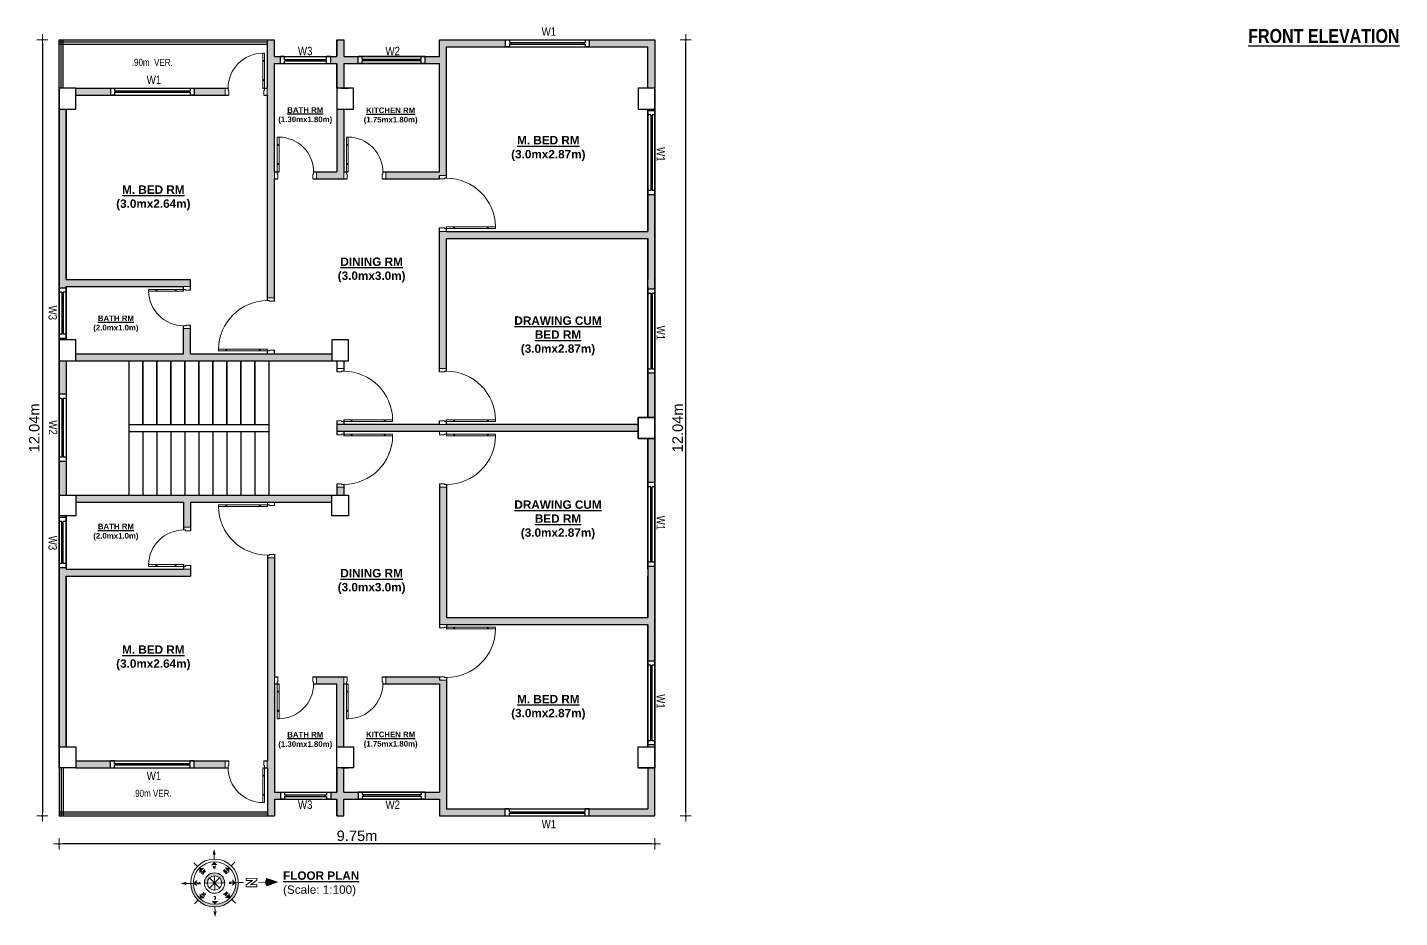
# Model space of a CAD drawing. Header units: inches. Extents: x -4010 to 65129, y -40138 to -1318.
# Drawn here: x 38217 to 39198, y -38390 to -37754 of the extents above; entities that cross this region are included whole.
import ezdxf
from ezdxf.enums import TextEntityAlignment as Align

# ---------------------------------------------------------------- set-up
doc = ezdxf.new("R2010")
doc.units = ezdxf.units.IN
doc.header["$MEASUREMENT"] = 0
doc.header["$PDMODE"] = 99
for name, color, linetype, lineweight in [('1-FOUNDATION DIM', 31, 'Continuous', 5), ('Colour 09', 210, 'Continuous', 9), ('DIM', 7, 'Continuous', 15), ('door', 132, 'Continuous', 15), ('Slab Line', 5, 'Continuous', 30)]:
    doc.layers.add(name, color=color, linetype=linetype, lineweight=lineweight)
for name, color, linetype in [('Brick wall', 3, 'Continuous'), ('RCC', 6, 'Continuous'), ('Rod', 1, 'Continuous'), ('TEX', 7, 'Continuous'), ('WINDOOR', 7, 'Continuous')]:
    doc.layers.add(name, color=color, linetype=linetype)
doc.styles.add('ARIAL', font='arial.ttf')
doc.styles.add('ROMANS', font='romans')
doc.styles.get("Standard").update_dxf_attribs({"font": 'ARIALN.TTF'})
doc.styles.add('SW', font='swisscl.ttf')
doc.dimstyles.new('3-8', dxfattribs={"dimscale": 1.25, "dimtxt": 6, "dimasz": 2, "dimexe": 0.18, "dimexo": 6, "dimgap": 0, "dimtad": 0, "dimdec": 0, "dimzin": 3, "dimdsep": 46, "dimlunit": 3, "dimtxsty": 'ARIAL', "dimblk": 'DD', "dimcen": 1, "dimse1": 1, "dimse2": 1, "dimclrd": 256, "dimclrt": 256, "dimadec": 0, "dimazin": 0, "dimtfac": 0.5, "dimtdec": 0, "dimtmove": 2, "dimatfit": 0, "dimfxl": 0.18, "dimtvp": 0.75, "dimfrac": 1, "dimtolj": 1, "dimtzin": 0, "dimarcsym": 0})

# ---------------------------------------------------------------- blocks, each defined once
blk = doc.blocks.new('A$C779854B7')
at = {"layer": 'RCC'}
for p, q in [((0, 15), (12, 15)), ((0, 0), (0, 15)), ((12, 15), (12, 0)), ((12, 0), (0, 0))]:
    blk.add_line(p, q, dxfattribs=at)
blk = doc.blocks.new("Windoo 4'")
at = {"layer": 'WINDOOR'}
for p, q in [((24, 5), (-24, 5)), ((-24, 5), (-24, 0)), ((24, 0), (-24, 0)), ((-24, 0), (-21, 0)), ((-21, 5), (-21, 3)), ((21, 3), (-21, 3)), ((21, 2), (-21, 2)), ((-21, 2), (-21, 0)), ((-20, 3), (-20, 2)), ((20, 3), (20, 2)), ((24, 5), (21, 5)), ((21, 5), (21, 3)), ((21, 2), (21, 0)), ((21, 0), (24, 0)), ((24, 5), (24, 0))]:
    blk.add_line(p, q, dxfattribs=at)
blk = doc.blocks.new('DD')
for p, q in [((-1.6, 0), (1.6, 0)), ((0, 1.6), (0, -1.6))]:
    blk.add_line(p, q)
at = {"const_width": 0.3}
blk.add_lwpolyline([(-0.15, 0, 1), (0.15, 0, 1)], format="xyb", close=True, dxfattribs=at)
blk = doc.blocks.new('*D1369')
at = {"layer": 'Colour 09', "lineweight": -2}
blk.add_line((38663.04, -38337.74), (38242.04, -38337.74), dxfattribs=at)
at = {"layer": 'Defpoints', "color": 0}
for p in [(38239.54, -38317.75), (38665.54, -38317.75), (38239.54, -38337.74)]:
    blk.add_point(p, dxfattribs=at)
at = {"layer": 'Colour 09', "lineweight": -2, "xscale": 2.5, "yscale": 2.5, "zscale": 2.5, "rotation": 180}
blk.add_blockref('DD', (38239.54, -38337.74), dxfattribs=at)
at = {"layer": 'Colour 09', "lineweight": -2, "xscale": 2.5, "yscale": 2.5, "zscale": 2.5}
blk.add_blockref('DD', (38665.54, -38337.74), dxfattribs=at)
at = {"layer": 'Colour 09', "insert": (38452.54, -38332), "char_height": 7.5, "attachment_point": 5, "style": 'ARIAL'}
blk.add_mtext('\\A1;9.75m', dxfattribs=at)
blk = doc.blocks.new('Anno_North_J_Metric')
at = {"linetype": 'ByBlock', "lineweight": -2}
h = blk.add_hatch(color=0, dxfattribs=at)
h.paths.add_polyline_path([(-4.17, 0), (-4.68, 0, 1), (4.68, 0), (4.17, 0, -1)])
h.paths.add_polyline_path([(1.41, 0), (2, 0, 1), (-2, 0), (-1.41, 0, -1)])
at = {"color": 0, "linetype": 'ByBlock', "lineweight": -2}
for p, q in [((0, 4.68), (0, 5.67)), ((-3.31, 3.31), (-4.01, 4.01)), ((3.31, 3.31), (4.01, 4.01)), ((-4.68, 0), (-5.67, 0)), ((-4.68, 0), (-4.17, 0)), ((-1.41, 0), (-2, 0)), ((-1.41, 0), (1.41, 0)), ((1.41, 0), (-1.41, 0)), ((-1, 1), (1, -1)), ((-1, -1), (1, 1)), ((1, -1), (-1, 1)), ((1, 1), (-1, -1)), ((0, 1.41), (0, -1.41)), ((0, -1.41), (0, 1.41)), ((1.41, 0), (2, 0)), ((4.68, 0), (4.17, 0)), ((4.68, 0), (5.67, 0)), ((6.17, 0.4), (6.17, 0.82)), ((6.17, 0.82), (8.27, 0.82)), ((7.43, 0.4), (6.17, 0.4)), ((6.17, -0.44), (7.43, 0.4)), ((8.27, 0.4), (7.01, -0.44)), ((8.27, 0.82), (8.27, 0.4)), ((8.67, 0), (9.83, 0)), ((6.17, -0.86), (6.17, -0.44)), ((8.27, -0.86), (6.17, -0.86)), ((7.01, -0.44), (8.27, -0.44)), ((8.27, -0.44), (8.27, -0.86)), ((-3.31, -3.31), (-4.01, -4.01)), ((0, -4.68), (0, -5.67)), ((3.31, -3.31), (4.01, -4.01))]:
    blk.add_line(p, q, dxfattribs=at)
for radius in [4.68, 4.17, 2, 1.41]:
    blk.add_circle((0, 0), radius, dxfattribs=at)
for points in [[(-0.33, 5.5), (0, 5.67), (0, 6.67)], [(0, 6.67), (0.33, 5.5), (0, 5.67)], [(-2.95, 2.95), (-2, 2.95), (-2.95, 2)], [(0, 4.17), (0.67, 3.5), (-0.67, 3.5)], [(2.95, 2.95), (2.95, 2), (2, 2.95)], [(-6.67, 0), (-5.5, 0.33), (-5.67, 0)], [(-5.5, -0.33), (-5.67, 0), (-6.67, 0)], [(-4.17, 0), (-3.5, 0.67), (-3.5, -0.67)], [(4.17, 0), (3.5, -0.67), (3.5, 0.67)], [(12.5, 0), (10.17, 0.83), (9.83, 0)], [(9.83, 0), (10.17, -0.83), (12.5, 0)], [(-2.95, -2.95), (-2.95, -2), (-2, -2.95)], [(2.95, -2.95), (2, -2.95), (2.95, -2)], [(0, -4.17), (-0.67, -3.5), (0.67, -3.5)], [(0, -6.67), (-0.33, -5.5), (0, -5.67)], [(0.33, -5.5), (0, -5.67), (0, -6.67)]]:
    blk.add_solid(points, dxfattribs=at)
at = {"color": 0, "linetype": 'ByBlock', "lineweight": -2, "style": 'ROMANS'}
blk.add_text('W', height=0.5, dxfattribs=at).set_placement((0, 2.83), align=Align.CENTER)
for s, rotation, p in [('S', 270, (-3.33, 0)), ('SW', 45, (-2, 2)), ('NW', 315, (2, 2)), ('N', 270, (2.83, 0)), ('SE', 135, (-2, -2)), ('E', 180, (0, -2.67)), ('NE', 225, (2, -2))]:
    blk.add_text(s, height=0.5, rotation=rotation, dxfattribs=at).set_placement(p, align=Align.CENTER)
blk = doc.blocks.new('D40')
at = {"layer": 'door'}
for p, q in [((2, 5), (2, 39.97)), ((3.25, 39.97), (2, 39.97)), ((3.25, 5), (3.25, 39.97)), ((2.4, 33.97), (2, 33.97)), ((2.4, 33.97), (2.4, 34.72)), ((2.85, 34.72), (2.4, 34.72)), ((2.85, 33.97), (2.85, 34.72)), ((3.25, 33.97), (2.85, 33.97)), ((2, 11), (2.4, 11)), ((2.4, 10.25), (2.4, 11)), ((2.4, 10.25), (2.85, 10.25)), ((2.85, 10.25), (2.85, 11)), ((2.85, 11), (3.25, 11)), ((0, 0), (0, 5)), ((0, 5), (2, 5)), ((2.5, 0), (0, 0)), ((2, 5), (2, 3.5)), ((2, 5), (3.25, 5)), ((2, 3.5), (2.5, 3.5)), ((2.5, 3.5), (2.5, 0)), ((38, 3.5), (37.5, 3.5)), ((37.5, 3.5), (37.5, 0)), ((37.5, 0), (40, 0)), ((40, 5), (38, 5)), ((38, 5), (38, 3.5)), ((40, 0), (40, 5))]:
    blk.add_line(p, q, dxfattribs=at)
blk.add_arc((2.88, 4.86), 35.12, 0.23178, 89.39304, dxfattribs=at)
blk = doc.blocks.new('W-3FT')
at = {"layer": 'WINDOOR'}
for p, q in [((-36, 0), (-36, -5)), ((-36, 0), (-33, 0)), ((-36, 0), (0, 0)), ((-33, 0), (-33, -2)), ((-3, 0), (-3, -2)), ((0, 0), (0, -5)), ((-33, -5), (-36, -5)), ((-36, -5), (0, -5)), ((-33, -2), (-3, -2)), ((-33, -3), (-33, -5)), ((-33, -3), (-3, -3)), ((-32, -2), (-32, -3)), ((-4, -2), (-4, -3)), ((-3, -3), (-3, -5)), ((0, -5), (-3, -5))]:
    blk.add_line(p, q, dxfattribs=at)
blk = doc.blocks.new('D30')
at = {"layer": 'door'}
for p, q in [((2, 5), (2, 29.97)), ((3.25, 29.97), (2, 29.97)), ((3.25, 5), (3.25, 29.97)), ((2.4, 23.97), (2, 23.97)), ((2.4, 23.97), (2.4, 24.72)), ((2.85, 24.72), (2.4, 24.72)), ((2.85, 23.97), (2.85, 24.72)), ((3.25, 23.97), (2.85, 23.97)), ((2, 11), (2.4, 11)), ((2.4, 10.25), (2.4, 11)), ((2.4, 10.25), (2.85, 10.25)), ((2.85, 10.25), (2.85, 11)), ((2.85, 11), (3.25, 11)), ((0, 0), (0, 5)), ((0, 5), (2, 5)), ((2.5, 0), (0, 0)), ((2, 5), (2, 3.5)), ((2, 5), (3.25, 5)), ((2, 3.5), (2.5, 3.5)), ((2.5, 3.5), (2.5, 0)), ((28, 3.5), (27.5, 3.5)), ((27.5, 3.5), (27.5, 0)), ((27.5, 0), (30, 0)), ((30, 5), (28, 5)), ((28, 5), (28, 3.5)), ((30, 0), (30, 5))]:
    blk.add_line(p, q, dxfattribs=at)
blk.add_arc((2.89, 4.86), 25.11, 0.32038, 89.17273, dxfattribs=at)
blk = doc.blocks.new('W-1')
at = {"layer": 'WINDOOR'}
for p, q in [((-60, 0), (-60, -5)), ((-60, 0), (-57, 0)), ((-60, 0), (0, 0)), ((-57, 0), (-57, -2)), ((-3, 0), (-3, -2)), ((0, 0), (0, -5)), ((-57, -5), (-60, -5)), ((-60, -5), (0, -5)), ((-57, -2), (-3, -2)), ((-57, -3), (-57, -5)), ((-57, -3), (-3, -3)), ((-56, -2), (-56, -3)), ((-4, -2), (-4, -3)), ((-3, -3), (-3, -5)), ((0, -5), (-3, -5))]:
    blk.add_line(p, q, dxfattribs=at)
blk = doc.blocks.new('*D1370')
at = {"layer": 'Colour 09', "lineweight": -2}
blk.add_line((38687.53, -38315.25), (38687.53, -37765.27), dxfattribs=at)
at = {"layer": 'Defpoints', "color": 0}
for p in [(38665.54, -37762.77), (38687.53, -37762.77), (38665.54, -38317.75)]:
    blk.add_point(p, dxfattribs=at)
at = {"layer": 'Colour 09', "lineweight": -2, "xscale": 2.5, "yscale": 2.5, "zscale": 2.5}
for p, rotation in [((38687.53, -37762.77), 90), ((38687.53, -38317.75), 270)]:
    blk.add_blockref('DD', p, dxfattribs=dict(at, rotation=rotation))
at = {"layer": 'Colour 09', "insert": (38681.79, -38040.26), "char_height": 7.5, "attachment_point": 5, "rotation": 90, "style": 'ARIAL'}
blk.add_mtext('\\A1;12.04m', dxfattribs=at)
blk = doc.blocks.new('*D1371')
at = {"layer": 'Colour 09', "lineweight": -2}
blk.add_line((38227.6, -37765.27), (38227.6, -38315.25), dxfattribs=at)
at = {"layer": 'Defpoints', "color": 0}
for p in [(38239.54, -37762.77), (38227.6, -38317.75), (38239.54, -38317.75)]:
    blk.add_point(p, dxfattribs=at)
at = {"layer": 'Colour 09', "lineweight": -2, "xscale": 2.5, "yscale": 2.5, "zscale": 2.5}
for p, rotation in [((38227.6, -37762.77), 90), ((38227.6, -38317.75), 270)]:
    blk.add_blockref('DD', p, dxfattribs=dict(at, rotation=rotation))
at = {"layer": 'Colour 09', "insert": (38221.86, -38040.26), "char_height": 7.5, "attachment_point": 5, "rotation": 90, "style": 'ARIAL'}
blk.add_mtext('\\A1;12.04m', dxfattribs=at)

msp = doc.modelspace()

# ---------------------------------------------------------------- hatches: boundary and pattern name
at = {"layer": 'Rod'}
h = msp.add_hatch(color=256, dxfattribs=at)
h.paths.add_polyline_path([(38358.37, -37797.261), (38336.203, -37797.261), (38336.203, -37802.261), (38358.37, -37802.261)])
h.paths.add_polyline_path([(38393.536, -37779.769), (38397.786, -37779.769), (38397.786, -37774.769), (38393.536, -37774.769), (38393.536, -37762.769), (38388.536, -37762.769), (38388.536, -37797.261), (38388.37, -37797.261), (38388.37, -37802.261), (38388.536, -37802.261), (38388.536, -37947.261), (38393.536, -37947.261), (38393.536, -37862.269), (38393.536, -37857.269)])
h.paths.add_polyline_path([(38453.286, -37774.769), (38443.036, -37774.769), (38443.036, -37762.769), (38438.036, -37762.769), (38438.036, -37774.769), (38433.786, -37774.769), (38433.786, -37779.769), (38438.036, -37779.769), (38438.036, -37797.261), (38443.036, -37797.261), (38443.036, -37779.769), (38453.286, -37779.769)])
h.paths.add_polyline_path([(38443.036, -37812.261), (38438.036, -37812.261), (38438.036, -37857.269), (38423.536, -37857.269), (38423.536, -37862.269), (38443.036, -37862.269), (38443.036, -37857.269)])
h.paths.add_polyline_path([(38516.536, -37767.769), (38558.536, -37767.769), (38558.536, -37762.769), (38511.536, -37762.769), (38511.536, -37774.769), (38501.286, -37774.769), (38501.286, -37779.769), (38511.536, -37779.769), (38511.536, -37857.269), (38473.036, -37857.269), (38473.036, -37862.269), (38511.536, -37862.269), (38511.536, -37859.769), (38516.536, -37859.769)])
h.paths.add_polyline_path([(38665.536, -37762.769), (38618.536, -37762.769), (38618.536, -37767.769), (38660.536, -37767.769), (38660.536, -37797.261), (38665.536, -37797.261)])
h.paths.add_polyline_path([(38665.536, -37873.518), (38660.536, -37873.518), (38660.536, -37899.769), (38516.536, -37899.769), (38511.536, -37899.769), (38511.536, -37997.761), (38516.536, -37997.761), (38516.536, -37904.769), (38660.536, -37904.769), (38660.536, -37941.16), (38665.536, -37941.16)])
h.paths.add_polyline_path([(38653.536, -38037.761), (38516.536, -38037.761), (38511.536, -38037.761), (38438.036, -38037.761), (38438.036, -38042.761), (38443.036, -38042.761), (38653.536, -38042.761)])
h.paths.add_polyline_path([(38665.536, -38001.16), (38660.536, -38001.16), (38660.536, -38032.761), (38665.536, -38032.761)])
h.paths.add_polyline_path([(38665.536, -38047.761), (38660.536, -38047.761), (38660.536, -38079.361), (38665.536, -38079.361)])
h.paths.add_polyline_path([(38665.536, -38139.361), (38660.536, -38139.361), (38660.536, -38175.752), (38516.536, -38175.752), (38516.536, -38082.761), (38511.536, -38082.761), (38511.536, -38180.752), (38516.536, -38180.752), (38660.536, -38180.752), (38660.536, -38207.003), (38665.536, -38207.003)])
h.paths.add_polyline_path([(38516.536, -38220.752), (38511.536, -38220.752), (38511.536, -38218.252), (38473.036, -38218.252), (38473.036, -38223.252), (38511.536, -38223.252), (38511.536, -38300.752), (38501.286, -38300.752), (38501.286, -38305.752), (38511.536, -38305.752), (38511.536, -38317.752), (38558.536, -38317.752), (38558.536, -38312.752), (38516.536, -38312.752)])
h.paths.add_polyline_path([(38665.536, -38283.261), (38660.536, -38283.261), (38660.536, -38312.752), (38618.536, -38312.752), (38618.536, -38317.752), (38665.536, -38317.752)])
h.paths.add_polyline_path([(38453.286, -38300.752), (38443.036, -38300.752), (38443.036, -38283.261), (38441.536, -38283.261), (38438.036, -38283.261), (38438.036, -38300.752), (38433.786, -38300.752), (38433.786, -38305.752), (38438.036, -38305.752), (38438.036, -38317.752), (38443.036, -38317.752), (38443.036, -38305.752), (38453.286, -38305.752)])
h.paths.add_polyline_path([(38397.786, -38300.752), (38393.536, -38300.752), (38393.536, -38223.252), (38393.536, -38218.252), (38393.536, -38216.752), (38393.536, -38133.261), (38388.536, -38133.261), (38388.536, -38278.261), (38388.37, -38278.261), (38388.37, -38283.261), (38388.536, -38283.261), (38388.536, -38317.752), (38393.536, -38317.752), (38393.536, -38305.752), (38397.786, -38305.752)])
h.paths.add_polyline_path([(38443.036, -38223.252), (38443.036, -38218.252), (38423.536, -38218.252), (38423.536, -38223.252), (38438.036, -38223.252), (38438.036, -38268.261), (38443.036, -38268.261)])
h.paths.add_polyline_path([(38434.536, -38088.261), (38251.536, -38088.261), (38251.536, -38093.261), (38328.536, -38093.261), (38328.536, -38111.261), (38333.536, -38111.261), (38333.536, -38093.261), (38434.536, -38093.261)])
h.paths.add_polyline_path([(38443.036, -38082.761), (38438.036, -38082.761), (38438.036, -38088.261), (38443.036, -38088.261)])
h.paths.add_polyline_path([(38244.536, -38146.261), (38333.536, -38146.261), (38333.536, -38141.261), (38328.536, -38141.261), (38244.536, -38141.261), (38244.536, -38140.261), (38239.536, -38140.261), (38239.536, -38268.261), (38244.536, -38268.261)])
h.paths.add_polyline_path([(38276.203, -38278.261), (38251.536, -38278.261), (38251.536, -38283.261), (38276.203, -38283.261)])
h.paths.add_polyline_path([(38358.37, -38278.261), (38336.203, -38278.261), (38336.203, -38283.261), (38358.37, -38283.261)])
h.paths.add_polyline_path([(38434.536, -37987.261), (38333.536, -37987.261), (38333.536, -37969.261), (38328.536, -37969.261), (38328.536, -37987.261), (38251.536, -37987.261), (38251.536, -37992.261), (38434.536, -37992.261)])
h.paths.add_polyline_path([(38244.536, -37992.261), (38239.536, -37992.261), (38239.536, -38016.261), (38244.536, -38016.261)])
h.paths.add_polyline_path([(38244.536, -38064.261), (38239.536, -38064.261), (38239.536, -38088.261), (38244.536, -38088.261)])
h.paths.add_polyline_path([(38244.536, -37812.261), (38239.536, -37812.261), (38239.536, -37940.261), (38244.536, -37940.261), (38244.536, -37939.261), (38328.536, -37939.261), (38333.536, -37939.261), (38333.536, -37934.261), (38328.536, -37934.261), (38244.536, -37934.261)])
h.paths.add_polyline_path([(38276.203, -37797.261), (38251.536, -37797.261), (38251.536, -37802.261), (38276.203, -37802.261)])

# ---------------------------------------------------------------- linework, layer by layer
at = {"layer": 'RCC'}
for p, q in [((38441.536, -37797.261), (38446.536, -37797.261)), ((38289.536, -38037.761), (38389.536, -38037.761)), ((38289.536, -38037.761), (38389.536, -38037.761)), ((38289.536, -38042.761), (38389.536, -38042.761)), ((38289.536, -38042.761), (38389.536, -38042.761)), ((38441.536, -38283.261), (38446.536, -38283.261)), ((38441.536, -38283.261), (38446.536, -38283.261))]:
    msp.add_line(p, q, dxfattribs=at)
at = {"layer": 'Rod'}
for p, q in [((38388.536, -37797.261), (38388.536, -37762.769)), ((38388.536, -37762.769), (38393.536, -37762.769)), ((38393.536, -37774.769), (38393.536, -37762.769)), ((38438.036, -37762.769), (38443.036, -37762.769)), ((38438.036, -37774.769), (38438.036, -37762.769)), ((38438.036, -37762.769), (38438.036, -37774.769)), ((38443.036, -37762.769), (38443.036, -37774.769)), ((38511.536, -37774.769), (38511.536, -37762.769)), ((38511.536, -37762.769), (38665.536, -37762.769)), ((38665.536, -37762.769), (38665.536, -38283.261)), ((38516.536, -37861.769), (38516.536, -37767.769)), ((38516.536, -37767.769), (38660.536, -37767.769)), ((38660.536, -37797.261), (38660.536, -37767.769)), ((38393.536, -37774.769), (38438.036, -37774.769)), ((38393.536, -37857.269), (38393.536, -37779.769)), ((38393.536, -37779.769), (38438.036, -37779.769)), ((38438.036, -37797.261), (38438.036, -37779.769)), ((38438.036, -37779.769), (38438.036, -37857.269)), ((38443.036, -37774.769), (38511.536, -37774.769)), ((38443.036, -37779.769), (38511.536, -37779.769)), ((38443.036, -37779.769), (38443.036, -37797.261)), ((38511.536, -37857.269), (38511.536, -37779.769)), ((38239.536, -37797.261), (38239.536, -38283.261)), ((38239.536, -38283.261), (38239.536, -37797.261)), ((38251.536, -37797.261), (38360.37, -37797.261)), ((38251.536, -37802.261), (38360.87, -37802.261)), ((38385.12, -37797.261), (38388.536, -37797.261)), ((38385.87, -37802.261), (38388.536, -37802.261)), ((38388.536, -37949.261), (38388.536, -37802.261)), ((38665.536, -38317.752), (38665.536, -37797.261)), ((38244.536, -37812.261), (38244.536, -37934.261)), ((38244.536, -37934.261), (38244.536, -37812.261)), ((38443.036, -37812.261), (38443.036, -37857.269)), ((38660.536, -37812.261), (38660.536, -37899.769)), ((38660.536, -37899.769), (38660.536, -37812.261)), ((38393.536, -37857.269), (38396.786, -37857.269)), ((38421.536, -37857.269), (38438.036, -37857.269)), ((38443.036, -37857.269), (38446.286, -37857.269)), ((38471.036, -37857.269), (38511.536, -37857.269)), ((38511.536, -37862.269), (38511.536, -37859.769)), ((38393.536, -37949.761), (38393.536, -37862.269)), ((38393.536, -37863.769), (38393.536, -37862.269)), ((38393.536, -37862.269), (38396.036, -37862.269)), ((38421.036, -37862.269), (38445.536, -37862.269)), ((38470.536, -37862.269), (38511.536, -37862.269)), ((38511.536, -38000.261), (38511.536, -37897.269)), ((38516.536, -37899.769), (38516.536, -37896.519)), ((38516.536, -37899.769), (38660.536, -37899.769)), ((38516.536, -37999.761), (38516.536, -37904.769)), ((38516.536, -37904.769), (38660.536, -37904.769)), ((38660.536, -37904.769), (38660.536, -37934.261)), ((38660.536, -37956.011), (38660.536, -37904.769)), ((38244.536, -37934.261), (38333.536, -37934.261)), ((38244.536, -37939.261), (38244.536, -37977.261)), ((38244.536, -37977.261), (38244.536, -37939.261)), ((38244.536, -37977.261), (38244.536, -37939.261)), ((38244.536, -37939.261), (38328.536, -37939.261)), ((38328.536, -37934.261), (38333.536, -37934.261)), ((38328.536, -37942.511), (38328.536, -37939.261)), ((38333.536, -37941.761), (38333.536, -37934.261)), ((38660.536, -37939.261), (38660.536, -38032.761)), ((38660.536, -38032.761), (38660.536, -37939.261)), ((38328.536, -37987.261), (38328.536, -37967.261)), ((38333.536, -37987.261), (38333.536, -37966.761)), ((38251.536, -37987.261), (38328.536, -37987.261)), ((38251.536, -37987.261), (38328.536, -37987.261)), ((38333.536, -37987.261), (38434.536, -37987.261)), ((38333.536, -37987.261), (38434.536, -37987.261)), ((38333.536, -37987.261), (38434.536, -37987.261)), ((38388.536, -37987.261), (38388.536, -37984.011)), ((38393.536, -37987.261), (38393.536, -37984.761)), ((38239.536, -37992.261), (38439.536, -37992.261)), ((38244.536, -37992.261), (38244.536, -38088.261)), ((38244.536, -37992.261), (38434.536, -37992.261)), ((38289.536, -37992.261), (38289.536, -38088.261)), ((38299.536, -37992.261), (38299.536, -38037.761)), ((38299.536, -38037.761), (38299.536, -37992.261)), ((38309.536, -37992.261), (38309.536, -38037.761)), ((38309.536, -38037.761), (38309.536, -37992.261)), ((38319.536, -37992.261), (38319.536, -38037.761)), ((38319.536, -38037.761), (38319.536, -37992.261)), ((38329.536, -37992.261), (38329.536, -38037.761)), ((38329.536, -38037.761), (38329.536, -37992.261)), ((38339.536, -37992.261), (38339.536, -38037.761)), ((38339.536, -38037.761), (38339.536, -37992.261)), ((38349.536, -37992.261), (38349.536, -38037.761)), ((38349.536, -38037.761), (38349.536, -37992.261)), ((38359.536, -37992.261), (38359.536, -38037.761)), ((38359.536, -38037.761), (38359.536, -37992.261)), ((38369.536, -37992.261), (38369.536, -38037.761)), ((38369.536, -38037.761), (38369.536, -37992.261)), ((38379.536, -37992.261), (38379.536, -38037.761)), ((38379.536, -38037.761), (38379.536, -37992.261)), ((38389.536, -37992.261), (38389.536, -38088.261)), ((38438.036, -37992.261), (38438.036, -38000.261)), ((38443.036, -37992.261), (38443.036, -37999.761)), ((38438.036, -38035.261), (38438.036, -38045.261)), ((38511.536, -38037.761), (38438.036, -38037.761)), ((38443.036, -38034.511), (38443.036, -38037.761)), ((38511.536, -38037.761), (38511.536, -38035.261)), ((38516.536, -38037.761), (38516.536, -38034.511)), ((38653.536, -38037.761), (38516.536, -38037.761)), ((38299.536, -38042.761), (38299.536, -38088.261)), ((38309.536, -38042.761), (38309.536, -38088.261)), ((38319.536, -38042.761), (38319.536, -38088.261)), ((38329.536, -38042.761), (38329.536, -38088.261)), ((38339.536, -38042.761), (38339.536, -38088.261)), ((38349.536, -38042.761), (38349.536, -38088.261)), ((38359.536, -38042.761), (38359.536, -38088.261)), ((38369.536, -38042.761), (38369.536, -38088.261)), ((38379.536, -38042.761), (38379.536, -38088.261)), ((38653.536, -38042.761), (38438.036, -38042.761)), ((38443.036, -38042.761), (38443.036, -38046.011)), ((38660.536, -38047.761), (38660.536, -38175.752)), ((38660.536, -38141.261), (38660.536, -38047.761)), ((38660.536, -38047.761), (38660.536, -38141.261)), ((38438.036, -38080.261), (38438.036, -38088.261)), ((38443.036, -38080.761), (38443.036, -38088.261)), ((38511.536, -38080.261), (38511.536, -38183.252)), ((38516.536, -38080.761), (38516.536, -38175.752)), ((38239.536, -38088.261), (38439.536, -38088.261)), ((38251.536, -38093.261), (38328.536, -38093.261)), ((38328.536, -38093.261), (38328.536, -38113.261)), ((38333.536, -38093.261), (38434.536, -38093.261)), ((38333.536, -38093.261), (38434.536, -38093.261)), ((38333.536, -38093.261), (38333.536, -38113.761)), ((38244.536, -38103.261), (38244.536, -38141.261)), ((38244.536, -38103.261), (38244.536, -38141.261)), ((38244.536, -38141.261), (38244.536, -38103.261)), ((38244.536, -38103.261), (38244.536, -38141.261)), ((38244.536, -38103.261), (38244.536, -38141.261)), ((38660.536, -38124.511), (38660.536, -38175.752)), ((38388.536, -38131.261), (38388.536, -38278.261)), ((38393.536, -38130.761), (38393.536, -38218.252)), ((38244.536, -38141.261), (38328.536, -38141.261)), ((38244.536, -38146.261), (38244.536, -38268.261)), ((38244.536, -38268.261), (38244.536, -38146.261)), ((38244.536, -38146.261), (38244.536, -38268.261)), ((38244.536, -38146.261), (38333.536, -38146.261)), ((38328.536, -38138.011), (38328.536, -38141.261)), ((38328.536, -38146.261), (38333.536, -38146.261)), ((38333.536, -38138.761), (38333.536, -38146.261)), ((38660.536, -38146.261), (38660.536, -38175.752)), ((38660.536, -38175.752), (38660.536, -38146.261)), ((38516.536, -38175.752), (38660.536, -38175.752)), ((38516.536, -38180.752), (38516.536, -38184.002)), ((38516.536, -38180.752), (38660.536, -38180.752)), ((38660.536, -38180.752), (38660.536, -38268.261)), ((38660.536, -38268.261), (38660.536, -38180.752)), ((38660.536, -38180.752), (38660.536, -38268.261)), ((38393.536, -38216.752), (38393.536, -38218.252)), ((38393.536, -38218.252), (38396.036, -38218.252)), ((38393.536, -38223.252), (38393.536, -38300.752)), ((38393.536, -38223.252), (38396.786, -38223.252)), ((38421.036, -38218.252), (38445.536, -38218.252)), ((38421.536, -38223.252), (38438.036, -38223.252)), ((38438.036, -38300.752), (38438.036, -38223.252)), ((38443.036, -38268.261), (38443.036, -38223.252)), ((38443.036, -38223.252), (38446.286, -38223.252)), ((38470.536, -38218.252), (38511.536, -38218.252)), ((38471.036, -38223.252), (38511.536, -38223.252)), ((38511.536, -38218.252), (38511.536, -38220.752)), ((38511.536, -38223.252), (38511.536, -38300.752)), ((38516.536, -38218.752), (38516.536, -38312.752)), ((38251.536, -38278.261), (38360.87, -38278.261)), ((38251.536, -38283.261), (38360.37, -38283.261)), ((38385.12, -38283.261), (38388.536, -38283.261)), ((38385.87, -38278.261), (38388.536, -38278.261)), ((38388.536, -38283.261), (38388.536, -38317.752)), ((38438.036, -38283.261), (38438.036, -38300.752)), ((38443.036, -38300.752), (38443.036, -38283.261)), ((38653.536, -38283.261), (38665.536, -38283.261)), ((38660.536, -38283.261), (38660.536, -38312.752)), ((38393.536, -38300.752), (38438.036, -38300.752)), ((38443.036, -38300.752), (38511.536, -38300.752)), ((38393.536, -38305.752), (38393.536, -38317.752)), ((38393.536, -38305.752), (38438.036, -38305.752)), ((38438.036, -38305.752), (38438.036, -38317.752)), ((38438.036, -38317.752), (38438.036, -38305.752)), ((38443.036, -38305.752), (38511.536, -38305.752)), ((38443.036, -38317.752), (38443.036, -38305.752)), ((38511.536, -38305.752), (38511.536, -38317.752)), ((38516.536, -38312.752), (38660.536, -38312.752)), ((38388.536, -38317.752), (38393.536, -38317.752)), ((38438.036, -38317.752), (38443.036, -38317.752)), ((38511.536, -38317.752), (38665.536, -38317.752))]:
    msp.add_line(p, q, dxfattribs=at)
at = {"layer": 'Slab Line'}
for p, q in [((38239.536, -37797.26), (38239.536, -37762.769)), ((38239.536, -37762.769), (38388.536, -37762.769)), ((38241.036, -37797.26), (38241.036, -37762.769)), ((38242.536, -37797.26), (38242.536, -37762.769)), ((38239.536, -37764.269), (38388.536, -37764.269)), ((38239.536, -37765.769), (38388.536, -37765.769)), ((38239.536, -38283.261), (38239.536, -38317.752)), ((38241.036, -38283.261), (38241.036, -38317.752)), ((38242.536, -38283.261), (38242.536, -38317.752)), ((38239.536, -38314.752), (38388.536, -38314.752)), ((38239.536, -38316.252), (38388.536, -38316.252)), ((38239.536, -38317.752), (38388.536, -38317.752))]:
    msp.add_line(p, q, dxfattribs=at)

# ---------------------------------------------------------------- block references
at = {"layer": '1-FOUNDATION DIM', "xscale": -1}
msp.add_blockref('D30', (38388.37, -37802.261), dxfattribs=at)
at = {"layer": '1-FOUNDATION DIM'}
for p in [(38393.536, -37862.269), (38443.036, -37862.269)]:
    msp.add_blockref('D30', p, dxfattribs=at)
at = {"layer": '1-FOUNDATION DIM', "xscale": -1}
for name, p, rotation in [('D40', (38511.536, -37899.769), 270), ('D30', (38333.536, -37939.261), 90), ('D40', (38438.036, -38037.761), 270), ('D40', (38511.536, -38037.761), 270), ('D40', (38393.536, -38093.261), 90), ('D30', (38393.536, -38218.252), 180), ('D30', (38443.036, -38218.252), 180)]:
    msp.add_blockref(name, p, dxfattribs=dict(at, rotation=rotation))
at = {"layer": '1-FOUNDATION DIM'}
for name, p, rotation in [('D40', (38393.536, -37987.261), 90), ('D40', (38438.036, -38042.761), 270), ('D40', (38511.536, -38042.761), 270), ('D30', (38333.536, -38141.261), 90), ('D40', (38511.536, -38180.752), 270), ('D30', (38388.37, -38278.261), 180)]:
    msp.add_blockref(name, p, dxfattribs=dict(at, rotation=rotation))
at = {"layer": 'Brick wall', "xscale": -1}
for name, p, rotation in [('W-3FT', (38433.786, -37779.769), 180), ("Windoo 4'", (38477.286, -37774.769), 180), ("Windoo 4'", (38239.536, -38040.261), 270), ('W-3FT', (38244.536, -38104.261), 270)]:
    msp.add_blockref(name, p, dxfattribs=dict(at, rotation=rotation))
at = {"layer": 'Brick wall', "rotation": 270}
msp.add_blockref('W-3FT', (38244.536, -37976.261), dxfattribs=at)
at = {"layer": 'Brick wall'}
for name, p in [('W-3FT', (38433.786, -38300.752)), ("Windoo 4'", (38477.286, -38305.752))]:
    msp.add_blockref(name, p, dxfattribs=at)
at = {"layer": 'DIM', "ltscale": 500000, "xscale": 3.651035833295282, "yscale": 3.651035833288915, "zscale": 3.651035846891474, "rotation": 0.8671012841935241}
msp.add_blockref('Anno_North_J_Metric', (38350.718, -38365.699), dxfattribs=at)
at = {"layer": 'RCC', "xscale": -1, "rotation": 180}
for p in [(38239.536, -37797.261), (38438.036, -37797.261), (38653.536, -37797.261), (38239.536, -37977.261), (38434.536, -37977.261), (38653.536, -38032.761)]:
    msp.add_blockref('A$C779854B7', p, dxfattribs=at)
at = {"layer": 'RCC'}
for p in [(38653.536, -38047.761), (38239.536, -38103.261), (38434.536, -38103.261), (38239.536, -38283.261), (38239.536, -38283.261), (38438.036, -38283.261), (38438.036, -38283.261), (38653.536, -38283.261), (38653.536, -38283.261)]:
    msp.add_blockref('A$C779854B7', p, dxfattribs=at)
at = {"layer": 'WINDOOR', "ltscale": 10}
for p in [(38618.536, -37762.769), (38336.203, -37797.261)]:
    msp.add_blockref('W-1', p, dxfattribs=at)
at = {"layer": 'WINDOOR', "ltscale": 10, "rotation": 270}
for p in [(38665.536, -37873.518), (38665.536, -38001.16)]:
    msp.add_blockref('W-1', p, dxfattribs=at)
at = {"layer": 'WINDOOR', "ltscale": 10, "xscale": -1}
for p, rotation in [((38665.536, -38079.361), 270), ((38665.536, -38207.003), 270), ((38336.203, -38283.261), 180), ((38618.536, -38317.752), 180)]:
    msp.add_blockref('W-1', p, dxfattribs=dict(at, rotation=rotation))

# ---------------------------------------------------------------- texts
at = {"layer": 'TEX', "linetype": 'ByBlock'}
for s, insert, char_height, width, attachment_point in [('{\\fArial Narrow|b0|i0|c0|p34;W1}', (38584.547, -37753.917), 6, 18.77154, 1), ('W3', (38410.33, -37767.768), 6, 18.77154, 1), ('W2', (38472.941, -37767.795), 6, 18.77154, 1), ('.90m  VER.', (38306.182, -37776.389), 5, 75.17356, 2), ('{\\fArial Narrow|b0|i0|c0|p34;W1}', (38302.214, -37788.409), 6, 18.77154, 1), ('{\\fArial Narrow|b0|i0|c0|p34;W1}', (38302.214, -38292.112), 6, 18.77154, 7), ('.90m VER.', (38306.182, -38304.132), 5, 75.17356, 8), ('W3', (38410.33, -38312.753), 6, 18.77154, 7), ('W2', (38472.941, -38312.727), 6, 18.77154, 7), ('{\\fArial Narrow|b0|i0|c0|p34;W1}', (38584.547, -38326.604), 6, 18.77154, 7)]:
    msp.add_mtext(s, dxfattribs=dict(at, insert=insert, char_height=char_height, width=width, attachment_point=attachment_point))
at = {"layer": 'TEX', "insert": (39143.738, -37760.066), "char_height": 10, "width": 264.64327, "attachment_point": 5, "style": 'SW'}
msp.add_mtext('{\\fArial Narrow|b1|i0|c0|p34;\\LFRONT ELEVATION}', dxfattribs=at)
at = {"layer": 'TEX'}
for s, insert, char_height, width, attachment_point in [('{\\fArial|b1|i0|c0|p34;\\LBATH RM\\P\\l(1.30mx1.80m)}', (38415.548, -37816.923), 4, 86.60934, 5), ('{\\fArial|b1|i0|c0|p34;\\LKITCHEN RM\\P\\l(1.75mx1.80m)}', (38476.591, -37817.124), 4, 86.60934, 5), ('{\\fArial|b1|i0|c0|p34;\\LM. BED RM \\P\\l(3.0mx2.87m)}', (38589.308, -37840.44), 6, 86.60934, 5), ('{\\fArial|b1|i0|c0|p34;\\LM. BED RM \\P\\l(3.0mx2.64m)}', (38306.932, -37875.813), 6, 86.60934, 5), ('{\\fArial|b1|i0|c0|p34;\\LDINING RM\\P\\l(3.0mx3.0m)}', (38462.978, -37927.344), 6, 77.58745, 5), ('{\\fArial|b1|i0|c0|p34;\\LBATH RM\\P\\l(2.0mx1.0m)}', (38280.165, -37965.842), 4, 86.60934, 5), ('{\\fArial|b1|i0|c0|p34;\\LDRAWING CUM\\PBED RM\\P\\l(3.0mx2.87m)}', (38596.219, -37974.483), 6, 77.58745, 5), ('{\\fArial|b1|i0|c0|p34;\\LDRAWING CUM\\PBED RM\\P\\l(3.0mx2.87m)}', (38596.219, -38106.038), 6, 77.58745, 5), ('{\\fArial|b1|i0|c0|p34;\\LBATH RM\\P\\l(2.0mx1.0m)}', (38280.165, -38114.679), 4, 86.60934, 5), ('{\\fArial|b1|i0|c0|p34;\\LDINING RM\\P\\l(3.0mx3.0m)}', (38462.978, -38150.04), 6, 77.58745, 5), ('{\\fArial|b1|i0|c0|p34;\\LM. BED RM \\P\\l(3.0mx2.64m)}', (38306.932, -38204.708), 6, 86.60934, 5), ('{\\fArial|b1|i0|c0|p34;\\LM. BED RM \\P\\l(3.0mx2.87m)}', (38589.308, -38240.081), 6, 86.60934, 5), ('{\\fArial|b1|i0|c0|p34;\\LBATH RM\\P\\l(1.30mx1.80m)}', (38415.548, -38263.598), 4, 86.60934, 5), ('{\\fArial|b1|i0|c0|p34;\\LKITCHEN RM\\P\\l(1.75mx1.80m)}', (38476.591, -38263.397), 4, 86.60934, 5), ('{\\fArial Rounded MT Bold|b0|i0|c0|p34;\\LFLOOR PLAN\\P\\fArial|b0|i0|c0|p34;\\l(Scale: 1:100)}', (38399.658, -38357.403), 6, 271.47295, 1)]:
    msp.add_mtext(s, dxfattribs=dict(at, insert=insert, char_height=char_height, width=width, attachment_point=attachment_point))
at = {"layer": 'TEX', "linetype": 'ByBlock', "char_height": 6, "width": 18.77154, "rotation": 270}
for s, insert, attachment_point in [('{\\fArial Narrow|b0|i0|c0|p34;W1}', (38666.685, -37839.529), 7), ('W3', (38238.009, -37952.804), 1), ('{\\fArial Narrow|b0|i0|c0|p34;W1}', (38666.685, -37967.17), 7), ('W2', (38232.291, -38034.865), 7), ('{\\fArial Narrow|b0|i0|c0|p34;W1}', (38666.685, -38113.351), 9), ('W3', (38238.009, -38127.717), 3), ('{\\fArial Narrow|b0|i0|c0|p34;W1}', (38666.685, -38240.992), 9)]:
    msp.add_mtext(s, dxfattribs=dict(at, insert=insert, attachment_point=attachment_point))

# ---------------------------------------------------------------- dimensions: what is measured, and where the dimension line sits
at = {"layer": 'Colour 09'}
for base, p1, p2, picture, middle in [((38227.604, -38317.752), (38239.536, -37762.769), (38239.536, -38317.752), '*D1371', (38221.86, -38040.261)), ((38687.534, -37762.769), (38665.536, -38317.752), (38665.536, -37762.769), '*D1370', (38681.79, -38040.261))]:
    dim = msp.add_linear_dim(base=base, p1=p1, p2=p2, angle=270, text='12.04m', dimstyle='3-8', dxfattribs=at)
    dim.commit()
    dim.dimension.update_dxf_attribs({"geometry": picture, "text_midpoint": middle})
dim = msp.add_linear_dim(base=(38239.536, -38337.74), p1=(38665.536, -38317.752), p2=(38239.536, -38317.752), text='9.75m', dimstyle='3-8', dxfattribs=at)
dim.commit()
dim.dimension.update_dxf_attribs({"geometry": '*D1369', "text_midpoint": (38452.536, -38331.996)})

doc.saveas('drawing.dxf')
